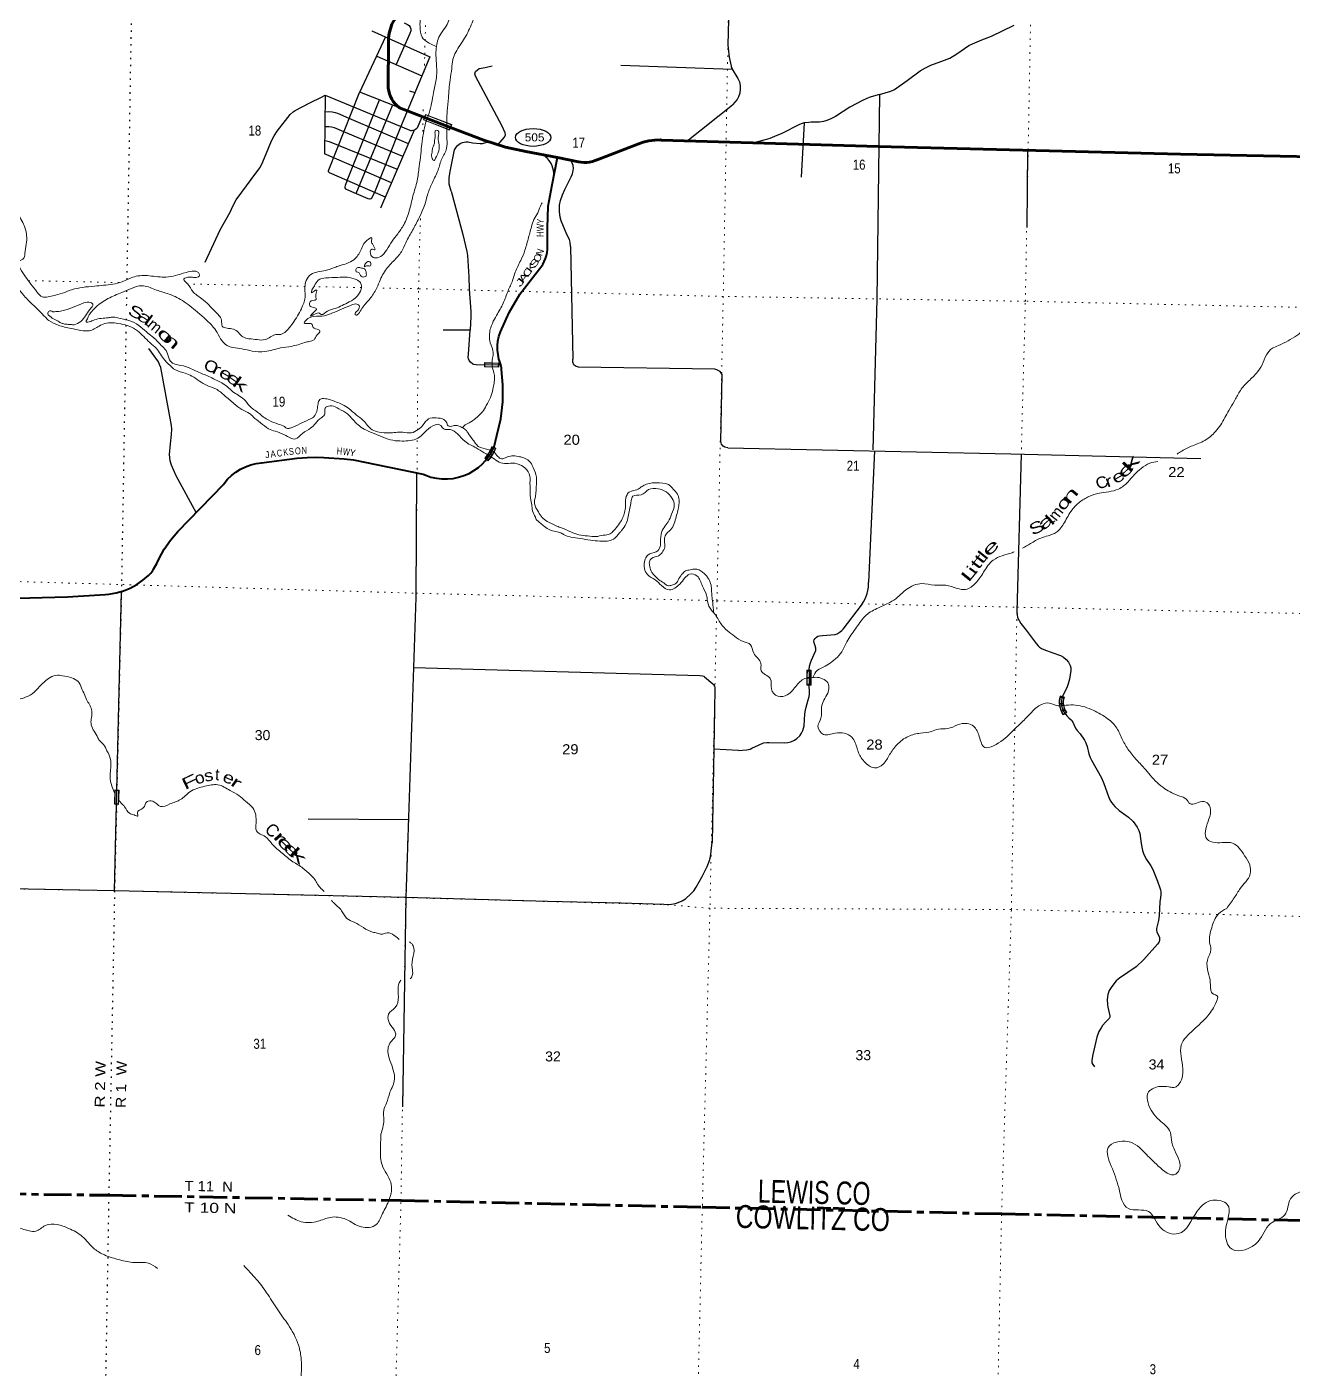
# Model space of a CAD drawing. Header units: feet. Extents: x -509309 to -252658, y -547785 to -360805.
# Drawn here: x -473262 to -451182, y -405679 to -382261 of the extents above; entities that cross this region are included whole.
import ezdxf
from ezdxf.enums import TextEntityAlignment as Align

# ---------------------------------------------------------------- set-up
doc = ezdxf.new("R2010")
doc.units = ezdxf.units.FT
doc.header["$LTSCALE"] = 80
doc.linetypes.add('DOTTED', pattern=[1.5, 0.3, -1.2])
doc.linetypes.add('LONG_DASH_SHORT_DASH', pattern=[9.9, 6, -1.2, 1.5, -1.2])
for name, color, linetype, lineweight in [('11', 7, 'LONG_DASH_SHORT_DASH', 60), ('17', 7, 'Continuous', 25), ('23', 7, 'Continuous', 70), ('26', 7, 'Continuous', 40), ('27', 7, 'Continuous', 13), ('29', 7, 'Continuous', 25), ('31', 7, 'Continuous', 13), ('39', 7, 'Continuous', 13), ('59', 7, 'Continuous', 13), ('6', 7, 'DOTTED', 25), ('61', 7, 'Continuous', 13), ('7', 7, 'DOTTED', 13)]:
    doc.layers.add(name, color=color, linetype=linetype, lineweight=lineweight)
doc.layers.add('12', color=7, linetype='Continuous')
doc.layers.add('41', color=7, linetype='Continuous')

msp = doc.modelspace()

# ---------------------------------------------------------------- linework, layer by layer
at = {"layer": '11'}
msp.add_lwpolyline([(-474547.99, -402612.32), (-471833.34, -402644.57), (-466738.24, -402736.48), (-461484.61, -402854.61), (-456267.11, -402970.7), (-450909.14, -403088.9), (-445645.48, -403203.02), (-442926.13, -403281.18)], dxfattribs=at)
at = {"layer": '17'}
msp.add_ellipse((-464434.39, -384191.39), major_axis=(-309.24, 1), ratio=0.500121, dxfattribs=at)
at = {"layer": '23'}
for points in [[(-466955.08, -382455.37), (-466943.65, -382373.91), (-466923.76, -382294.1), (-466895.64, -382216.8), (-466859.6, -382142.86), (-466853.51, -382132.07), (-466706.18, -381817.86), (-466694.72, -381793.43)], [(-464012.05, -384543.03), (-464562.17, -384436.65), (-464915.57, -384361.3), (-465296.6, -384239.37), (-465873.88, -384016.62), (-466761.44, -383674.15), (-466767.54, -383669.71), (-466806.29, -383637.8), (-466841.49, -383602.01), (-466872.76, -383562.73), (-466899.75, -383520.41), (-466922.17, -383475.49), (-466939.77, -383428.48), (-466952.36, -383379.88), (-466959.8, -383330.24), (-466962.01, -383280.09), (-466958.07, -382562.58), (-466957.93, -382537.58)], [(-466957.93, -382537.58), (-466957.26, -382512.58), (-466955.87, -382461.96), (-466955.08, -382455.37)], [(-466957.93, -382537.58), (-466957.06, -382512.58), (-466955.08, -382455.37)], [(-464012.05, -384543.03), (-463645.11, -384613.99), (-463596.71, -384623.68), (-463547.56, -384628.26), (-463498.2, -384627.67), (-463449.17, -384621.93), (-463401.02, -384611.1), (-463354.25, -384595.29), (-463320.02, -384580.08), (-462609.59, -384307.51), (-462513.37, -384273.76), (-462414.16, -384250.25), (-462313.02, -384237.24), (-462211.09, -384234.88), (-462194.18, -384235.52), (-458415.51, -384350.61), (-453143.83, -384480.8), (-449096.25, -384563.95)]]:
    msp.add_lwpolyline(points, dxfattribs=at)
at = {"layer": '26'}
msp.add_line((-465117.62, -389598.17), (-465113.22, -389588.16), dxfattribs=at)
for points in [[(-465112.79, -389588.35), (-465064.6, -389389.61), (-464999.59, -389101.5), (-464964.63, -388805.7), (-464960.78, -388507.87), (-464985.78, -388236.28), (-464988.08, -388211.29), (-464993.17, -388186.28), (-464998.88, -388158.2), (-465020.13, -388087.38), (-465029.39, -388056.42), (-465046.41, -387979.1), (-465055.26, -387900.43), (-465055.83, -387821.26), (-465048.13, -387742.46), (-465032.23, -387664.91), (-465001.02, -387580.62), (-464850.21, -387242.64), (-464664.89, -386922.27), (-464323.68, -386482.8), (-464298.68, -386452.97), (-464266.37, -386406.68), (-464239.08, -386357.26), (-464217.1, -386305.26), (-464200.68, -386251.24), (-464189.99, -386195.81), (-464185.16, -386139.56), (-464181.09, -385798.23), (-464182.18, -385764.84), (-464173, -385388.64), (-464102.71, -385017.24), (-464016.94, -384568.62), (-464012.05, -384543.03)], [(-473649.37, -392234.98), (-472552.17, -392205.37), (-471893.96, -392165.67), (-471831.32, -392159.33), (-471703.84, -392136.32), (-471579.46, -392100.11), (-471459.55, -392051.09), (-471345.42, -391989.81), (-471238.33, -391916.94), (-471139.43, -391833.27), (-471101.33, -391792.52), (-471067.7, -391748.01), (-471052.21, -391723.73), (-470988.83, -391612.14), (-470959.22, -391546.72), (-470866.33, -391375.33), (-470756.03, -391214.59), (-470629.54, -391066.27), (-469834.75, -390245.62), (-469822.31, -390228.72), (-469760.46, -390155.07), (-469691.25, -390088.29), (-469615.45, -390029.11), (-469533.87, -389978.17), (-469447.41, -389936.05), (-469357.03, -389903.19), (-469263.7, -389879.96), (-469168.46, -389866.61), (-468548.36, -389784.72), (-468376.13, -389775.9), (-468232.07, -389769.64), (-468085.89, -389775.93), (-467726.8, -389796.79), (-467565.06, -389817.54), (-466351.02, -390065.35), (-466307.85, -390083.64), (-466215.49, -390114.59), (-466120.41, -390135.71), (-466023.64, -390146.77), (-465926.24, -390147.66), (-465829.28, -390138.37), (-465733.83, -390118.99), (-465640.93, -390089.74), (-465551.59, -390050.93), (-465466.79, -390003.01), (-465387.48, -389946.48), (-465314.5, -389881.97), (-465269.69, -389833.1), (-465209.88, -389758.92), (-465164.82, -389692.82), (-465117.62, -389598.17)]]:
    msp.add_lwpolyline(points, dxfattribs=at)
at = {"layer": '29'}
for p, q in [((-466582.64, -382377.21), (-466821.53, -382916.2)), ((-467010.6, -382437.07), (-467460.72, -383404.33)), ((-467157.54, -382772.76), (-466372.05, -383114.24)), ((-462906.38, -382929.94), (-460966.21, -382999.08)), ((-460958.66, -382992.68), (-460975.9, -382963.41)), ((-468061.49, -383455.61), (-468070.08, -384476.35)), ((-468061.49, -383455.61), (-466585.08, -384066.54)), ((-467997.79, -384757.85), (-467459.74, -383404.61)), ((-467676.87, -384941.56), (-467115.57, -383535.71)), ((-466761.44, -383674.15), (-467454.89, -383403.03)), ((-466591, -383376.05), (-466499.63, -383407.71)), ((-467517.96, -385170.32), (-466883.59, -383631.01)), ((-461756.72, -384253.9), (-460955.93, -383624)), ((-466609.07, -384303.85), (-467640.47, -383859.17)), ((-459708.15, -383935.99), (-459760.11, -384885.76)), ((-466705.9, -384525.97), (-467734.51, -384095.67)), ((-467086.79, -385416.71), (-466503.34, -384057.52)), ((-466902.11, -384981.14), (-468070.08, -384476.35)), ((-466800.98, -384751.73), (-467828.16, -384331.23)), ((-455814.79, -384410.66), (-455828.33, -385763.52)), ((-467008.18, -385233.58), (-467984.81, -384807.08)), ((-465864.65, -385130.45), (-465764.36, -385495.94)), ((-463783.2, -386091.74), (-463743.97, -388057.34)), ((-465530, -387555.05), (-466002, -387555.05)), ((-458481.69, -389658.74), (-458586.31, -391949.07)), ((-455924, -389714.05), (-455997.58, -392460.91)), ((-470304.4, -390743.23), (-470659.5, -390096.46)), ((-466520.02, -393435.83), (-461529.36, -393576.4)), ((-459622.75, -393481.14), (-459623.69, -393745.31)), ((-460855.3, -394883.97), (-461284.83, -394861.99)), ((-466594.75, -396092.68), (-468356.67, -396081.41))]:
    msp.add_line(p, q, dxfattribs=at)
for points in [[(-460966.21, -382999.08), (-461009.73, -382788.37), (-461034.76, -382579.67), (-460984.7, -380784.82), (-460964.87, -380725.34), (-460926.29, -380667.95), (-460873.08, -380625.16), (-460817.81, -380592.81), (-460209.72, -380353.84), (-460150.28, -380334.02), (-460049.1, -380324.63), (-459908.3, -380325.67), (-458531.51, -380375.76), (-458496.04, -380371.58), (-458464.75, -380359.06), (-458414.69, -380325.67), (-458372.97, -380275.58), (-458347.94, -380217.15), (-458335.42, -380152.44), (-458339.6, -379440.77), (-458330.2, -379416.76), (-458314.56, -379399.03), (-458273.87, -379372.94), (-458245.65, -379362.26)], [(-467243.97, -382330.81), (-466233.53, -382785.05), (-466745.43, -384011.47), (-467200.35, -385149.66)], [(-466682.82, -382191.59), (-466623.22, -382222.73), (-466598.19, -382239.43), (-466579.41, -382264.47), (-466566.89, -382295.78), (-466566.89, -382329.17), (-466582.64, -382377.21)], [(-458393.3, -383443.09), (-458196.17, -383382.67), (-458135.66, -383353.44), (-457914.54, -383194.83), (-457685.08, -383027.87), (-457592.26, -382974.65), (-457497.34, -382931.86), (-457259.53, -382844.21), (-457168.79, -382805.6), (-457046.75, -382731.51), (-456838.15, -382589.59), (-456775.57, -382560.37), (-456608.68, -382489.41), (-456441.8, -382422.63), (-456045.45, -382234.79)], [(-465052.29, -384317.55), (-464935, -384188.26), (-464917.27, -384143.4), (-464922.48, -384108.95), (-464976.72, -383992.08), (-465439.84, -383123.84), (-465448.18, -383080.02), (-465439.84, -383040.36), (-465406.46, -383009.05), (-465373.08, -382990.27), (-465272.95, -382969.4), (-465147.78, -382940.18)], [(-460966.21, -382999.08), (-460865.78, -383164.04), (-460838.67, -383220.39), (-460821.98, -383287.17), (-460821.98, -383345.61), (-460830.32, -383416.57), (-460851.18, -383481.26), (-460878.3, -383531.35), (-460955.93, -383624)], [(-469671.47, -385390.81), (-469611.03, -385278.78), (-469516.11, -385144.15), (-469353.39, -384927.09), (-469197.98, -384719.44), (-469165.64, -384659.94), (-469086.37, -384476.28), (-468998.75, -384250.87), (-468950.78, -384163.22), (-468894.45, -384079.73), (-468669.15, -383791.71), (-468615.96, -383744.75), (-468585.7, -383720.75), (-468327.03, -383587.17), (-468122.59, -383486.99), (-468061.49, -383455.61)], [(-458393.3, -383443.09), (-458537.24, -383479.71), (-458574.79, -383494.32), (-458679.09, -383542.32), (-458910.64, -383663.37), (-459160.97, -383824.07), (-459244.41, -383867.9), (-459311.16, -383895.03), (-459373.75, -383913.81), (-459440.5, -383922.16), (-459584.44, -383924.25), (-459628.24, -383928.42), (-459708.15, -383935.99)], [(-458393.3, -383443.09), (-458440, -387012.97), (-458512.64, -389643.18)], [(-467640.47, -383859.17), (-467838.37, -383773.43), (-467882.17, -383758.82), (-467938.5, -383748.38), (-468003.16, -383744.21), (-468061.57, -383748.38)], [(-467734.51, -384095.67), (-467896.78, -384025.96), (-467948.93, -384013.44), (-467996.91, -384007.18), (-468069.92, -384007.18)], [(-466503.34, -384057.52), (-466485.03, -384046.32), (-466462.08, -384028.58), (-466445.39, -384010.84), (-466436, -383992.06), (-466366.12, -383829.27)], [(-459708.15, -383935.99), (-459761.23, -383953.98), (-459802.42, -383971.2), (-460098.64, -384121.47), (-460223.8, -384173.65), (-460307.77, -384206.51), (-460386.51, -384232.08), (-460586.77, -384284.26)], [(-467828.16, -384331.23), (-467982.3, -384268.06), (-468013.59, -384259.71), (-468034.46, -384255.53), (-468061.57, -384251.36)], [(-466585.08, -384066.54), (-466571.6, -384068.23), (-466552.82, -384068.23), (-466528.83, -384065.1), (-466503.34, -384057.52)], [(-465864.65, -385130.45), (-465896.19, -385004.84), (-465898.28, -384950.57), (-465896.19, -384890.05), (-465875.33, -384758.56), (-465804.4, -384407.92), (-465773.11, -384353.66), (-465750.17, -384330.7), (-465708.44, -384297.31), (-465664.63, -384276.44), (-465608.31, -384266), (-465566.59, -384268.09), (-465491.49, -384282.7), (-465357.97, -384297.31), (-465318.34, -384297.31), (-465297.47, -384293.13), (-465214.03, -384268.09)], [(-464070, -384847.05), (-464079.2, -384768.98), (-464089.11, -384725.68), (-464101.11, -384686.54), (-464122.49, -384644.28), (-464152.22, -384595.75), (-464180.9, -384560.8), (-464212.71, -384533.14), (-464256, -384498.18)], [(-463783.2, -386091.74), (-463789.75, -386018.64), (-463802.27, -385968.55), (-463843.99, -385885.07), (-463944.12, -385642.96), (-463960.81, -385584.52), (-463973.33, -385480.17), (-463973.33, -385371.64), (-463956.64, -385288.15), (-463924.31, -385193.19), (-463881.54, -385096.14), (-463768.89, -384879.08), (-463746.99, -384827.95), (-463735.51, -384766.38), (-463730.3, -384729.85), (-463735.51, -384678.72), (-463768.11, -384590.2)], [(-467984.81, -384807.08), (-467997.42, -384797.64), (-468002.64, -384791.38), (-468004.72, -384781.99), (-468002.64, -384771.55), (-467997.79, -384757.85)], [(-467676.87, -384941.56), (-467713.2, -385030.87), (-467718.42, -385050.7), (-467715.29, -385068.44), (-467706.94, -385085.13), (-467695.47, -385095.57), (-467517.96, -385170.32)], [(-467517.96, -385170.32), (-467316.85, -385256.27), (-467288.69, -385263.58), (-467276.17, -385263.58), (-467258.44, -385258.36), (-467243.84, -385248.97), (-467200.35, -385149.66)], [(-470151.23, -386366.28), (-469892.27, -385802.26), (-469715.63, -385495.18), (-469671.47, -385390.81)], [(-465764.36, -385495.94), (-465660.46, -385885.59), (-465589.54, -386181.96), (-465579.11, -386250.84), (-465556.16, -386624.43), (-465551.99, -386837.31), (-465518.61, -387229.69), (-465517.56, -387316.31), (-465530, -387555.05)], [(-464998.14, -388164.38), (-465429.43, -388155.83), (-465466.98, -388149.57), (-465483.67, -388143.31), (-465523.3, -388109.92), (-465548.34, -388084.87), (-465562.94, -388053.57), (-465565.03, -388026.43), (-465562.94, -387970.08), (-465530, -387555.05)], [(-470659.5, -390096.46), (-470742.28, -389905.38), (-470763.14, -389830.24), (-470775.66, -389721.71), (-470758.97, -389538.04), (-470738.11, -389371.08), (-470733.93, -389279.24), (-470742.28, -389216.63), (-470925.86, -388202.29), (-470946.72, -388152.2), (-470967.58, -388106.28), (-471134.47, -387872.52)], [(-461036.66, -389604.6), (-461089.26, -389596.98), (-461122.64, -389576.1), (-461147.67, -389542.71), (-461160.19, -389496.8), (-461135.16, -388323.84), (-461172.71, -388273.75), (-461231.12, -388244.54), (-461268.67, -388236.19), (-463642.66, -388198.62), (-463692.73, -388181.92), (-463721.94, -388156.88), (-463742.8, -388110.96), (-463743.97, -388057.34)], [(-461036.66, -389604.6), (-456104.56, -389709.11), (-452793.45, -389793.75)], [(-466468.99, -390041.45), (-466478.6, -392215.66), (-466655.16, -397451.94), (-466713.91, -401104.13)], [(-459622.75, -393481.14), (-459615.47, -393411.97), (-459599.11, -393356.74), (-459580.91, -393309.43), (-459531.19, -393206.28), (-459506.94, -393143.18), (-459505.11, -393126.8), (-459507.53, -393100.11), (-459519.06, -393058.23), (-459535.43, -393010.31), (-459540.9, -392978.15), (-459536.64, -392953.28), (-459516.64, -392929.61), (-459491.76, -392905.95), (-459470.55, -392893.2), (-459442.04, -392885.32), (-459390.5, -392881.07), (-459169.76, -392864.08), (-459130.93, -392851.95), (-459096.97, -392830.11), (-459053.31, -392793.7), (-459026.64, -392767), (-458710.68, -392350.18), (-458672.48, -392291.33), (-458639.12, -392226.41), (-458609.41, -392148.14), (-458596.67, -392094.14), (-458587.57, -392038.93), (-458586.31, -391949.07)], [(-471732.19, -397331.93), (-471697.82, -395826.21), (-471613.03, -392111.26)], [(-455997.58, -392460.91), (-455995.61, -392519.46), (-455986.51, -392563.76), (-455960.43, -392620.18), (-455928.29, -392670.54), (-455838.54, -392784.61), (-455661.45, -393020.02), (-455626.29, -393058.85), (-455604.46, -393081.91), (-455571.71, -393106.17), (-455530.46, -393124.38), (-455372.79, -393180.2), (-455236.94, -393228.73), (-455184.19, -393258.46), (-455142.34, -393299.11), (-455101.71, -393345.83), (-455071.99, -393401.04), (-455059.26, -393446.55), (-455059.86, -393490.84), (-455084.12, -393638.88), (-455103.53, -393723.83), (-455120.51, -393774.79), (-455204.85, -393943.93)], [(-461529.36, -393576.4), (-461480.32, -393583.39), (-461460.5, -393589.65), (-461445.37, -393598.53), (-461303.52, -393721.67), (-461290.48, -393736.8), (-461274.31, -393765.5), (-461268.58, -393788.97), (-461267.98, -393816.22), (-461284.83, -394861.99), (-461311.07, -396489.92)], [(-460855.3, -394883.97), (-460783.56, -394882.64), (-460707.93, -394873.76), (-460652.13, -394860.72), (-460618.23, -394846.63), (-460505.58, -394792.36), (-460415.87, -394754.79), (-460359.02, -394743.84), (-460317.82, -394744.36), (-460054.97, -394754.79), (-459993.95, -394748.02), (-459940.23, -394733.92), (-459879.21, -394706.27), (-459838.01, -394677.57), (-459785.33, -394631.14), (-459753, -394586.26), (-459731.09, -394537.22), (-459718.06, -394498.08), (-459708.67, -394456.33), (-459696.15, -394243.45), (-459687.81, -394182.92), (-459675.29, -394128.65), (-459635.65, -394003.42), (-459622.62, -393941.33), (-459617.41, -393901.67), (-459616.88, -393865.67), (-459623.69, -393745.31)], [(-455159.98, -394241.25), (-455131.13, -394279.88), (-455094.14, -394315.68), (-455048.65, -394357.54), (-455042.59, -394366.04), (-455023.79, -394390.91), (-454987.4, -394473.43), (-454967.39, -394516.51), (-454951.02, -394538.96), (-454897.65, -394597.2), (-454817.6, -394706.41), (-454795.16, -394754.34), (-454773.94, -394815.63), (-454742.4, -394941.83), (-454721.78, -395006.14), (-454701.16, -395053.46), (-454521.66, -395364.11), (-454482.84, -395463.61), (-454402.79, -395689.32), (-454378.54, -395747.57), (-454349.43, -395791.25), (-454288.78, -395864.06)], [(-454288.78, -395864.06), (-454213.59, -395930.8), (-454053.49, -396047.29), (-453973.44, -396127.38), (-453903.09, -396224.46), (-453871.56, -396280.28), (-453857, -396331.24), (-453835.17, -396510.83), (-453810.91, -396632.18), (-453786.65, -396697.71), (-453738.14, -396789.93), (-453665.36, -396899.14), (-453630.19, -396963.45), (-453548.93, -397163.67), (-453505.26, -397280.17)], [(-462153.4, -397572.87), (-462020.1, -397565.11), (-461949.17, -397554.67), (-461904.32, -397536.94), (-461836.52, -397506.67), (-461778.11, -397471.19), (-461683.19, -397386.67), (-461634.17, -397331.35), (-461590.36, -397268.74), (-461487.09, -397081.95), (-461398.43, -396911.84), (-461357.75, -396802.27), (-461340.02, -396738.61), (-461311.07, -396489.92)], [(-466655.16, -397451.94), (-471732.19, -397331.93), (-474453.32, -397283.84)], [(-453505.26, -397280.17), (-453496.17, -397315.96), (-453490.71, -397352.97), (-453487.68, -397398.48), (-453493.14, -397452.48), (-453507.69, -397525.28), (-453517.39, -397765.55), (-453529.52, -397850.49), (-453563.48, -397993.68), (-453565.91, -398024.01), (-453561.06, -398047.07), (-453514.97, -398146.58), (-453510.72, -398169.02), (-453512.54, -398202.39), (-453515.57, -398219.98), (-453522.85, -398235.76), (-453546.5, -398265.49), (-453784.23, -398530.03)], [(-462153.4, -397572.87), (-462897.39, -397551.71), (-464185.28, -397521.05), (-466655.16, -397451.94)], [(-453784.23, -398530.03), (-453920.68, -398658.05), (-454211.77, -398857.06), (-454268.78, -398906.81), (-454342.76, -399002.67), (-454387.64, -399074.27), (-454410.69, -399143.43), (-454424.03, -399229.59), (-454421.61, -399314.53), (-454415.54, -399361.86), (-454376.73, -399512.33), (-454376.73, -399539.02), (-454391.28, -399560.86), (-454449.5, -399619.11), (-454505.3, -399682.21), (-454531.97, -399725.89), (-454570.79, -399788.99), (-454604.75, -399886.07), (-454672.67, -400191.86), (-454691.47, -400290.75), (-454692.08, -400313.21), (-454690.26, -400335.65), (-454677.52, -400361.75), (-454648.41, -400405.43)]]:
    msp.add_lwpolyline(points, dxfattribs=at)
at = {"layer": '29', "linetype": 'DOTTED', "lineweight": 100}
for centre, radius, start, end in [((-456233.77, -393635.37), 3394.99, 177.44154, 181.85762), ((-454871.94, -394044.61), 345.51, 162.66009, 214.52533)]:
    msp.add_arc(centre, radius, start, end, dxfattribs=at)
at = {"layer": '31'}
for p, q in [((-465282.02, -388119.74), (-465032.11, -388126.39)), ((-465032.11, -388126.39), (-465034.11, -388201.36)), ((-459660.35, -393482.46), (-459585.41, -393485.38)), ((-459655.49, -393592.16), (-459652.71, -393490.76)), ((-459652.71, -393490.76), (-459593.75, -393493.06)), ((-459587, -393744.05), (-459661.96, -393746.62)), ((-459595.25, -393736.32), (-459654.21, -393738.35)), ((-455242.53, -393932.72), (-455170.81, -393954.66)), ((-455180.74, -393959.99), (-455237.07, -393942.76)), ((-455130.83, -394220.6), (-455192.86, -394262.77)), ((-455191.76, -394252.35), (-455141.29, -394218.04)), ((-471652.59, -395576.27), (-471660.91, -395826.13)), ((-471660.91, -395826.13), (-471735.87, -395823.63))]:
    msp.add_line(p, q, dxfattribs=at)
for points in [[(-465034.11, -388201.36), (-465284.02, -388194.71), (-465282.02, -388119.74)], [(-471735.87, -395823.63), (-471727.54, -395573.77), (-471652.59, -395576.27)]]:
    msp.add_lwpolyline(points, dxfattribs=at)
for points in [[(-465040.31, -388134.17), (-465274.23, -388127.94), (-465275.81, -388186.92), (-465041.89, -388193.15)], [(-471719.81, -395582.03), (-471660.85, -395583.99), (-471668.63, -395817.86), (-471727.6, -395815.9)]]:
    msp.add_lwpolyline(points, close=True, dxfattribs=at)
at = {"layer": '31', "lineweight": 25}
msp.add_lwpolyline([(-455204.85, -393943.93), (-455214.21, -393977.73), (-455221.09, -394015.98), (-455223.92, -394048.72), (-455221.09, -394086.17), (-455213, -394132.45), (-455205.56, -394155.29), (-455183.61, -394202.97), (-455159.98, -394241.25)], dxfattribs=at)
at = {"layer": '31'}
for centre, radius, start, end in [((-456233.77, -393635.37), 3429.99, 179.27648, 181.85767), ((-456233.77, -393635.37), 3429.99, 177.4416, 179.29242), ((-456233.77, -393635.37), 3421.99, 179.27648, 181.72446), ((-456233.77, -393635.37), 3421.99, 177.57801, 179.29242), ((-456233.77, -393635.36), 3362.99, 177.57476, 181.72032), ((-456233.77, -393635.36), 3354.99, 177.44154, 181.85762), ((-454879.91, -394048.6), 380.51, 162.65985, 214.5253), ((-454879.91, -394048.6), 372.51, 163.49214, 213.15891), ((-454879.24, -394045.93), 313.51, 164.08947, 213.29602), ((-454879.24, -394045.93), 305.51, 162.66019, 214.52534)]:
    msp.add_arc(centre, radius, start, end, dxfattribs=at)
at = {"layer": '39'}
msp.add_line((-461288.81, -392489.92), (-461288.87, -392489.04), dxfattribs=at)
msp.add_arc((-472499.22, -387191.02), 275.87, 283.17274, 309.97566, dxfattribs=at)
for points in [[(-465935.98, -384043.27), (-465932.66, -383728.94), (-465910.55, -383502.07), (-465882.41, -383186.86), (-465852.28, -382990.11), (-465834.2, -382831.51), (-465707.73, -382580.62), (-465559.2, -382327.74), (-465434.74, -382054.76), (-465294.23, -381846.04), (-465211.93, -381689.49), (-465119.6, -381557.04), (-464965.05, -381346.32), (-464862.69, -381197.82), (-464678.03, -380965.04), (-464485.35, -380766.4), (-464320.79, -380688.21), (-464128.13, -380618.07), (-463788.98, -380497.84), (-463463.87, -380413.74), (-463369.55, -380379.67), (-463092.6, -380267.43), (-462859.81, -380181.25), (-462532.69, -380079.08), (-462418.31, -380055.07), (-462199.56, -379952.82), (-461968.76, -379802.4), (-461792.15, -379730.24), (-461531.26, -379597.9), (-461272.37, -379471.59), (-461093.76, -379385.38), (-460911.13, -379307.2), (-460736.52, -379164.77), (-460666.28, -379104.58), (-460507.73, -378992.26), (-460423.43, -378897.95), (-460351.18, -378819.69), (-460116.38, -378767.66), (-459943.79, -378707.54), (-459727.06, -378669.54), (-459554.47, -378641.56), (-459373.86, -378593.49), (-459169.17, -378589.62), (-458946.42, -378571.71), (-458743.74, -378545.75), (-458573.16, -378529.8), (-458326.33, -378517.93), (-458209.94, -378501.95), (-457989.2, -378538.25), (-457796.56, -378556.45), (-457634.01, -378566.6), (-457449.39, -378522.56), (-457359.08, -378474.44), (-457268.75, -378339.98), (-457198.5, -378241.64), (-457025.89, -378018.89), (-456877.35, -377757.98), (-456760.93, -377569.33), (-456598.36, -377384.72), (-456459.86, -377176), (-456339.43, -377027.51), (-456229.05, -376917.15), (-456130.7, -376790.73), (-455986.19, -376664.34), (-455837.68, -376590.15), (-455727.3, -376513.93), (-455671.1, -376457.75), (-455634.97, -376403.57), (-455645, -376379.46), (-455731.3, -376415.55), (-455807.56, -376417.5), (-455825.61, -376383.35), (-455785.47, -376323.15), (-455711.2, -376236.86), (-455610.85, -376116.46), (-455492.43, -375986.04), (-455365.99, -375855.62), (-455117.13, -375675.09), (-454912.41, -375516.61), (-454705.7, -375384.24), (-454537.12, -375271.92), (-454390.61, -375147.54), (-454179.87, -374995.09), (-453935.04, -374896.88), (-453718.3, -374834.79), (-453463.43, -374768.71), (-453292.86, -374744.73), (-453192.52, -374740.79), (-453029.99, -374863.38), (-452883.53, -375038.16)], [(-464236.45, -380298.75), (-464557.56, -380537.46), (-464822.48, -380746.08), (-465119.52, -381020.95), (-465274.08, -381253.75), (-465480.82, -381560.8), (-465681.53, -381817.66), (-465846.11, -382022.35), (-465948.49, -382247.15), (-466044.84, -382383.62), (-466125.14, -382638.55), (-466121.17, -382891.54), (-466117.19, -383122.45), (-466159.37, -383357.33), (-466195.52, -383550.06), (-466233.67, -383720.7), (-466298.23, -383905.11)], [(-466172.11, -381564.86), (-466231.36, -381726.92), (-466321.7, -381915.6), (-466397.98, -382104.28), (-466406.03, -382256.87), (-466369.94, -382441.61), (-466265.6, -382536.06), (-466225.47, -382556.16), (-466123.72, -382603.01)], [(-466298.23, -383905.11), (-466303.94, -383921.43), (-466348.12, -384122.18), (-466376.24, -384306.88), (-466392.32, -384477.54), (-466420.45, -384702.39), (-466456.61, -384945.31), (-466528.89, -385210.3), (-466593.14, -385471.27), (-466691.51, -385714.15), (-466793.88, -385870.69), (-466894.23, -385999.12), (-466984.56, -386149.64), (-467090.94, -386266.02), (-467205.32, -386290.03), (-467261.51, -386243.82), (-467247.44, -386141.43), (-467195.27, -386151.5), (-467235.39, -386049.07), (-467253.44, -385990.83), (-467245.41, -385940.64), (-467331.7, -385986.76), (-467438.08, -386157.36), (-467560.52, -386323.92), (-467813.39, -386430.16), (-467897.67, -386460.22), (-468084.31, -386520.32), (-468224.79, -386544.31), (-468331.15, -386600.46), (-468401.41, -386720.88), (-468413.46, -386833.31), (-468411.48, -386983.9), (-468475.72, -387178.61), (-468620.25, -387423.47), (-468704.55, -387533.84), (-468835, -387626.11), (-468921.29, -387630.06), (-469107.93, -387718.28), (-469244.39, -387718.18), (-469388.87, -387702.02), (-469493.22, -387671.83), (-469571.47, -387595.47), (-469657.75, -387535.18), (-469854.4, -387482.84), (-469868.43, -387378.42), (-469980.79, -387229.76), (-470091.14, -387113.23), (-470211.53, -387004.72), (-470370.04, -386876.11), (-470460.32, -386747.55), (-470522.52, -386657.15), (-470480.37, -386635.09), (-470376.02, -386629.14), (-470289.73, -386631.21), (-470255.62, -386609.15), (-470257.62, -386573.01), (-470484.37, -386546.75), (-470833.56, -386626.82), (-471126.54, -386604.52), (-471387.42, -386620.4), (-471602.15, -386710.61), (-471925.25, -386770.61), (-472079.77, -386784.56), (-472288.47, -386806.5), (-472481.12, -386848.53), (-472641.67, -386908.65), (-472808.24, -386954.72), (-473016.94, -386958.58), (-473085.16, -386884.25), (-473285.79, -386623.09), (-473380.09, -386474.44), (-473418.2, -386359.97), (-473331.9, -386313.85), (-473295.76, -386213.49), (-473265.62, -385902.29), (-473333.81, -385673.35), (-473488.3, -385482.5), (-473664.89, -385426.16), (-473911.7, -385351.7), (-474044.73, -385317.98)], [(-466270.01, -385168.31), (-466189.71, -384975.62), (-466091.35, -384758.84), (-466025.1, -384564.13), (-465942.8, -384383.48), (-465936.75, -384222.86), (-465936.73, -384098.38), (-465935.98, -384043.27)], [(-466155.5, -384290.97), (-466151.47, -384236.77), (-466141.43, -384196.62), (-466143.43, -384132.36), (-466131.38, -384068.12), (-466097.27, -384070.15), (-466089.26, -384196.65), (-466075.23, -384317.13), (-466087.29, -384453.66), (-466135.47, -384552.01), (-466167.58, -384592.14), (-466183.63, -384576.07), (-466203.69, -384493.73), (-466195.65, -384445.55), (-466187.62, -384381.3), (-466171.56, -384339.15)], [(-466171.56, -384339.15), (-466165.27, -384321.61), (-466155.5, -384290.97)], [(-467520.8, -389032.51), (-467645.2, -388921.99), (-467761.58, -388851.63), (-467966.25, -388771.18), (-468054.55, -388749.03), (-468152.88, -388765.02), (-468185, -388835.27), (-468199.06, -388937.66), (-468263.3, -389068.13), (-468347.59, -389114.25), (-468504.12, -389188.43), (-468668.69, -389260.6), (-468718.86, -389268.59), (-468769.02, -389236.43), (-468879.38, -389190.17), (-469041.92, -389125.81), (-469136.23, -389069.52), (-469268.66, -388961.01), (-469346.91, -388906.74), (-469451.24, -388786.2), (-469553.57, -388703.81), (-469649.89, -388639.49), (-469836.49, -388488.77), (-469932.81, -388436.5), (-470139.49, -388339.98), (-470344.16, -388251.49), (-470444.49, -388205.24), (-470532.78, -388177.07), (-470721.41, -388126.74), (-470773.58, -388070.49), (-470819.71, -387933.92), (-470897.96, -387839.5), (-471054.46, -387680.77), (-471152.78, -387604.4), (-471273.17, -387499.91), (-471429.68, -387399.41), (-471578.17, -387363.17), (-471778.84, -387326.89), (-471839.04, -387336.88), (-471965.47, -387346.83), (-472081.86, -387374.86), (-472146.08, -387398.91), (-472230.37, -387404.87), (-472216.32, -387374.77), (-472184.2, -387306.52), (-472057.75, -387150), (-471847.02, -387001.57), (-471604.19, -386895.32), (-471439.62, -386827.17), (-471259.01, -386777.1), (-471028.25, -386843.52), (-470811.53, -386913.95), (-470550.67, -387036.61), (-470291.83, -387233.56), (-470147.37, -387360.15), (-469966.79, -387559.05), (-469882.53, -387703.68), (-469798.26, -387802.12), (-469513.31, -387880.63), (-469330.71, -387916.89), (-469111.97, -387925.08), (-468971.5, -387897.07), (-468839.05, -387863.03), (-468648.4, -387835.05), (-468419.63, -387770.96), (-468337.35, -387748.93), (-468253.06, -387718.87), (-468200.87, -387632.57), (-468154.7, -387564.34), (-468170.76, -387546.26), (-468271.09, -387504.02), (-468289.14, -387455.82), (-468361.38, -387435.69), (-468423.59, -387433.64), (-468397.49, -387381.46), (-468257.01, -387313.29), (-468074.39, -387301.37), (-467929.9, -387253.28), (-467775.37, -387185.13), (-467618.84, -387120.99), (-467528.53, -387094.95), (-467468.33, -387121.09), (-467496.44, -387213.43), (-467538.59, -387275.64), (-467534.58, -387281.67), (-467418.17, -387175.34), (-467295.74, -387022.83), (-467177.31, -386848.23), (-467115.08, -386707.73), (-466990.63, -386480.93), (-466826.05, -386304.36), (-466705.62, -386141.81), (-466635.36, -385989.26), (-466522.96, -385784.54), (-466414.56, -385575.8), (-466338.28, -385405.19), (-466270.01, -385168.31)], [(-465149, -388197.05), (-465142, -388040.05), (-465128.6, -387947.95), (-465180.75, -387771.22), (-465196.78, -387644.72), (-465144.58, -387433.93), (-465072.31, -387295.44), (-464953.88, -387080.69), (-464871.57, -386867.92), (-464793.28, -386685.26), (-464747.11, -386542.74), (-464650.75, -386338), (-464576.47, -386155.34), (-464514.23, -385936.53), (-464454, -385721.74), (-464405.82, -385593.27), (-464339.58, -385474.86), (-464315.49, -385410.62), (-464279.35, -385332.34)], [(-453204.03, -389713.53), (-453125, -389662.05), (-452936, -389569.05), (-452724, -389478.05), (-452537, -389321.05), (-452446, -389203.05), (-452304, -388953.05), (-452212, -388796.05), (-452117, -388628.05), (-451979, -388460.05), (-451826, -388309.05), (-451723, -388155.05), (-451647, -387984.05), (-451544, -387869.05), (-451438, -387819.05), (-451117, -387644.05), (-450863, -387447.05), (-450682, -387336.05), (-450406, -387261.05), (-450175, -387231.05), (-449801, -387368.05), (-449552, -387414.05), (-449310, -387500.05), (-449192, -387561.05), (-449042, -387718.05), (-448931, -387840.05), (-448753, -388004.05), (-448551, -388130.05), (-448360, -388133.05), (-448077, -388038.05), (-447852, -388012.05), (-447568, -387949.05), (-447292, -387788.05), (-447008, -387654.05), (-446795, -387573.05), (-446638, -387526.05), (-446387, -387499.05), (-446046, -387421.05), (-445679, -387223.05), (-445383, -387058.05), (-445153, -386933.05), (-444930, -386802.05), (-444644, -386617.05), (-444452, -386457.05), (-444264, -386231.05), (-444194, -386007.05), (-444105, -385832.05), (-443913, -385625.05), (-443701, -385526.05), (-443478, -385481.05), (-443310.46, -385464.49)], [(-474057.86, -386279.79), (-474026.23, -386301.32), (-473869.73, -386439.97), (-473691.15, -386586.66), (-473560.73, -386687.15), (-473414.26, -386825.79), (-473309.92, -386952.36), (-473141.38, -387125.15), (-473006.95, -387255.75), (-472876.53, -387384.34), (-472716.01, -387466.78), (-472491.26, -387523.15), (-472328.72, -387557.4), (-472130.05, -387551.52), (-471957.46, -387457.27), (-471839.06, -387427.23), (-471624.34, -387443.45), (-471477.85, -387483.71), (-471333.38, -387566.13), (-471118.69, -387769.07), (-471002.31, -387873.56), (-470861.87, -388072.43), (-470795.66, -388140.74), (-470667.24, -388247.25), (-470502.7, -388303.58), (-470384.31, -388355.87), (-470119.45, -388518.69), (-469964.94, -388579.03), (-469816.45, -388691.58), (-469649.92, -388830.23), (-469511.47, -388938.75), (-469377.03, -389007.11), (-469314.83, -389065.38), (-469188.42, -389167.87), (-469047.96, -389272.38), (-468931.58, -389316.63), (-468769.04, -389378.99), (-468578.41, -389451.4), (-468455.99, -389353.1), (-468313.49, -389264.86), (-468231.21, -389180.59), (-468120.82, -389074.25), (-468064.62, -389016.06), (-468068.62, -388939.76), (-468040.52, -388891.59), (-468000.38, -388879.58), (-467946.2, -388871.58), (-467823.8, -388923.87), (-467669.29, -389014.33), (-467579, -389110.77), (-467382.37, -389277.56), (-467207.79, -389355.99), (-467037.23, -389426.38), (-466880.71, -389474.68), (-466716.16, -389486.84), (-466447.25, -389438.84), (-466322.82, -389334.52), (-466184.34, -389222.18), (-466063.93, -389202.19), (-465993.71, -389274.52), (-465883.34, -389288.65), (-465752.91, -389363.03), (-465624.5, -389491.62), (-465425.85, -389606.21), (-465285.39, -389690.63), (-465164.23, -389765.84)], [(-467377.93, -386448.53), (-467373.91, -386424.44), (-467357.85, -386392.33), (-467335.77, -386368.25), (-467297.64, -386352.21), (-467267.54, -386370.3), (-467261.53, -386406.45), (-467267.55, -386432.55), (-467299.66, -386430.52), (-467373.58, -386447.37)], [(-467522.43, -386534.77), (-467512.38, -386468.52), (-467488.3, -386460.5), (-467428.1, -386468.58), (-467361.88, -386494.72), (-467345.84, -386554.97), (-467347.85, -386609.18), (-467377.95, -386625.22), (-467416.08, -386621.18), (-467442.17, -386597.07), (-467468.25, -386552.88), (-467521.82, -386535.22)], [(-468294.12, -386848.17), (-468246.9, -386779.22), (-468180.66, -386680.88), (-468046.2, -386640.82), (-467843.52, -386632.93), (-467672.94, -386629.03), (-467518.43, -386671.3), (-467442.19, -386729.58), (-467432.17, -386838.01), (-467502.42, -386960.44), (-467638.9, -387060.74), (-467765.33, -387120.88), (-467883.74, -387175.01), (-468018.19, -387219.09), (-468130.58, -387277.24), (-468160.52, -387256.28), (-468242.88, -387276.41), (-468277.87, -387290.82), (-468266.56, -387286.39)], [(-472808.28, -387231.8), (-472701.92, -387225.85), (-472649.75, -387217.85), (-472467.12, -387157.75), (-472292.53, -387085.59), (-472178.14, -387065.59), (-472111.92, -387101.77), (-472166.12, -387192.09), (-472236.37, -387300.46), (-472321.98, -387402.43)], [(-468276.2, -387291.39), (-468313.2, -387311.24), (-468240.94, -387220.94), (-468208.83, -387184.82), (-468299.13, -387148.62), (-468329.22, -387126.51), (-468303.12, -387042.2), (-468218.84, -387016.16), (-468220.84, -386976), (-468224.84, -386929.82), (-468210.79, -386853.53), (-468228.85, -386857.53), (-468297.08, -386899.65), (-468295.07, -386853.47)], [(-472436.35, -387459.64), (-472498.57, -387455.98), (-472579.1, -387448.66), (-472648.64, -387434.02), (-472718.19, -387397.42), (-472806.03, -387349.84), (-472853.61, -387313.23), (-472897.54, -387272.97), (-472890.22, -387236.37), (-472846.29, -387218.07), (-472808.28, -387231.8)], [(-465662.59, -389250.65), (-465638.5, -389222.56), (-465548.19, -389168.41), (-465437.81, -389092.19), (-465317.39, -388977.83), (-465251.15, -388867.45), (-465178.89, -388724.94), (-465134.72, -388584.43), (-465114.63, -388478.02), (-465106.59, -388371.62), (-465127, -388270.05), (-465149, -388197.05)], [(-465113.19, -389674.19), (-465223.17, -389632.45), (-465391.73, -389580.13), (-465437.88, -389527.89), (-465480.01, -389471.64), (-465568.29, -389347.1), (-465596.38, -389304.91), (-465662.59, -389256.68), (-465722.79, -389228.53), (-465793.02, -389214.42), (-465871.29, -389232.44), (-465917.44, -389220.36), (-465939.51, -389170.15), (-465993.68, -389109.87), (-466126.12, -389083.68), (-466256.56, -389099.65), (-466354.91, -389210.01), (-466437.2, -389286.25), (-466557.61, -389344.4), (-466706.11, -389334.25), (-466948.92, -389346.13), (-467117.49, -389333.96), (-467239.89, -389289.71), (-467396.39, -389126.96), (-467520.8, -389032.51)], [(-465166.5, -389764.44), (-465142.92, -389779.08), (-465024.54, -389857.47), (-464904.14, -389879.64), (-464751.63, -389875.73), (-464605.14, -389934.06), (-464502.82, -390058.61), (-464489.89, -390221.57)], [(-461289.6, -392479.09), (-461302.41, -392303.6), (-461316.44, -392191.15), (-461322.44, -392094.77), (-461332.46, -392000.4), (-461372.58, -391897.97), (-461406.69, -391845.74), (-461472.9, -391779.44), (-461541.12, -391735.22), (-461625.41, -391723.11), (-461717.72, -391737.1), (-461793.98, -391763.15), (-461826.09, -391795.25), (-461892.33, -391887.57), (-461948.53, -391973.86), (-462016.76, -391999.92), (-462074.96, -392011.92), (-462157.23, -391963.68), (-462247.52, -391901.37), (-462315.74, -391835.07), (-462365.9, -391778.81), (-462400, -391674.38), (-462406.01, -391592.06), (-462369.88, -391535.86), (-462245.45, -391487.76), (-462185.24, -391429.58), (-462139.07, -391339.26), (-462145.08, -391230.83), (-462133.02, -391140.49), (-462034.68, -391030.12), (-461940.33, -390811.34), (-461910.21, -390696.91), (-461890.11, -390514.21), (-461916.18, -390415.81), (-461990.42, -390325.41), (-462076.7, -390245.03), (-462283.39, -390218.79), (-462381.72, -390220.73), (-462482.06, -390250.77), (-462550.3, -390288.87), (-462624.55, -390337.01), (-462746.97, -390371.06), (-462797.14, -390423.23), (-462825.26, -390551.71), (-462825.27, -390652.1), (-462847.36, -390758.5), (-462881.49, -390844.81), (-462945.72, -390947.17), (-463028.01, -391049.51), (-463090.23, -391105.68), (-463212.65, -391131.7), (-463335.06, -391153.7), (-463485.57, -391143.55), (-463638.07, -391123.37), (-463776.53, -391071.07), (-463955.12, -390996.65), (-464043.41, -390962.46), (-464187.88, -390888.07), (-464278.18, -390819.74), (-464342.38, -390723.32), (-464410.59, -390578.71), (-464394.51, -390452.22), (-464376.42, -390235.39), (-464376.4, -390116.93), (-464434.57, -389946.22), (-464502.78, -389835.75), (-464599.1, -389779.46), (-464695.42, -389755.3), (-464805.79, -389747.19), (-464904.12, -389773.22), (-464984.39, -389797.26), (-465048.6, -389757.06), (-465115.33, -389673.11)], [(-455904.07, -391355.56), (-455760, -391275.05), (-455581, -391179.05), (-455456, -391138.05), (-455310, -391079.05), (-455170, -390907.05), (-455038, -390689.05), (-454905, -390553.05), (-454744, -390455.05), (-454567, -390398.05), (-454398, -390371.05), (-454225, -390324.05), (-454066, -390203.05), (-453955, -390079.05), (-453831, -389965.05), (-453680, -389872.05), (-453539.46, -389841.89)], [(-464395.04, -390816.94), (-464444.04, -390702.37), (-464459.61, -390595.36), (-464486.85, -390435.82), (-464486.85, -390297.67), (-464489.89, -390221.57)], [(-462891.56, -391046.66), (-462811.27, -390927.18), (-462775.13, -390802.72), (-462753.04, -390690.3), (-462722.91, -390525.68), (-462696.81, -390451.41), (-462552.32, -390423.4), (-462419.86, -390335.15), (-462253.3, -390319.2), (-462116.85, -390373.51), (-462008.51, -390492.04), (-461972.4, -390602.5), (-462020.59, -390763.09)], [(-462891.56, -391046.66), (-462925.68, -391089.73), (-463034.06, -391198.08), (-463144.43, -391234.15), (-463268.85, -391232.05), (-463435.41, -391217.88), (-463612, -391187.64), (-463774.54, -391163.43), (-463902.96, -391117.16), (-463967.17, -391082.98), (-464067.51, -391060.83), (-464167.84, -391024.61), (-464254.12, -390964.32), (-464320.33, -390906.05), (-464394.57, -390821.66), (-464395.04, -390816.94)], [(-462020.59, -390763.09), (-462076.8, -390895.57), (-462151.06, -390993.9), (-462203.25, -391110.32), (-462215.32, -391301.05), (-462257.48, -391401.42), (-462401.97, -391457.53), (-462482.26, -391549.84), (-462492.32, -391710.46), (-462440.16, -391816.91), (-462307.73, -391909.36), (-462195.36, -392009.83), (-462058.92, -392082.21), (-461878.29, -391983.95), (-461787.97, -391875.59), (-461705.69, -391809.39), (-461577.26, -391841.61), (-461482.97, -392016.35), (-461410.75, -392175.02), (-461392.71, -392285.47), (-461326.51, -392436.1), (-461270.33, -392500.39), (-461164, -392669.12), (-461045.62, -392795.7), (-460921.22, -392894.17), (-460772.73, -392982.62), (-460644.31, -393040.93), (-460586.14, -393185.54), (-460461.75, -393368.34), (-460455.75, -393494.84), (-460299.24, -393629.47), (-460279.2, -393812.2), (-460166.84, -393938.77), (-460002.29, -393914.79), (-459835.7, -393744.24), (-459675.14, -393621.88), (-459585.4, -393616.51)], [(-459559.44, -393614.95), (-459477, -393486.05), (-459343, -393417.05), (-459228, -393339.05), (-459098, -393224.05), (-458946, -392959.05), (-458796, -392737.05), (-458627, -392525.05), (-458413, -392396.05), (-458216, -392303.05), (-458079, -392212.05), (-457921, -392074.05), (-457658, -391975.05), (-457435, -392001.05), (-457240, -392004.05), (-457042, -392058.05), (-456893, -392077.05), (-456718, -391965.05), (-456580, -391775.05), (-456411, -391564.05), (-456254, -391488.05), (-456081, -391435.05), (-456045.31, -391419.68)], [(-474368.66, -394794.19), (-474322.51, -394772.14), (-474228.18, -394699.92), (-474139.87, -394627.7), (-474063.61, -394589.61), (-474029.49, -394567.54), (-473939.18, -394517.41), (-473856.9, -394467.27), (-473816.75, -394423.13), (-473718.4, -394250.53), (-473686.28, -394170.23), (-473644.13, -394091.96), (-473577.9, -394045.83), (-473441.43, -394005.76), (-473310.99, -393965.7), (-473170.51, -393897.53), (-473042.05, -393771.13), (-472885.51, -393632.7), (-472757.07, -393574.56), (-472640.68, -393580.67), (-472480.14, -393620.93), (-472367.78, -393683.26), (-472309.6, -393795.74), (-472257.44, -393910.22), (-472209.3, -394020.68), (-472159.14, -394105.05), (-472131.06, -394195.42), (-472135.09, -394307.85), (-472143.13, -394410.25), (-472103.01, -394522.71), (-472036.81, -394635.2), (-472006.72, -394697.46), (-471926.46, -394781.85), (-471864.27, -394892.32), (-471802.08, -395040.94), (-471798.09, -395157.4), (-471808.14, -395283.89), (-471810.16, -395388.29), (-471778.07, -395508.79), (-471733.85, -395622.37)], [(-459589.44, -393616.75), (-459476.47, -393609.97), (-459283.85, -393730.57), (-459295.91, -393883.16), (-459364.16, -394007.6), (-459406.32, -394130.04), (-459416.38, -394322.79), (-459468.58, -394469.32), (-459370.27, -394603.92), (-459167.58, -394583.98), (-458878.62, -394654.46), (-458818.44, -394750.88), (-458750.24, -394947.69), (-458625.85, -395114.43), (-458483.38, -395190.82), (-458330.86, -395122.67), (-458218.45, -394958.1), (-458092, -394787.53), (-457893.31, -394639.09), (-457678.58, -394583.02), (-457489.95, -394553.03), (-457367.53, -394510.95), (-457204.98, -394503.04), (-457032.39, -394438.91), (-456867.84, -394414.93), (-456755.47, -394463.19), (-456655.16, -394641.96), (-456558.86, -394832.77), (-456406.34, -394802.76), (-456103.29, -394576.09), (-455972.84, -394449.69), (-455816.29, -394295.19), (-455617.59, -394108.61), (-455461.06, -394056.51), (-455278.45, -394104.83), (-455180.18, -394099.61)], [(-455180.18, -394099.61), (-455017.57, -394090.96), (-454700.52, -394169.48), (-454447.69, -394308.2), (-454273.13, -394470.96), (-454168.81, -394675.83), (-454062.48, -394860.62), (-453926.05, -395035.4), (-453779.58, -395192.11), (-453673.24, -395318.68), (-453422.44, -395551.76), (-453157.57, -395680.45), (-453047.2, -395734.74), (-452983, -395813.09), (-452736.17, -395775.11), (-452639.85, -395851.48), (-452623.81, -395903.69), (-452665.98, -396126.53), (-452684.09, -396431.71), (-452543.63, -396492.04), (-452238.61, -396502.3), (-452027.93, -396721.3), (-451939.66, -396881.99), (-451931.66, -397038.6), (-452009.94, -397177.09), (-452104.27, -397293.48), (-452210.66, -397458.04), (-452341.12, -397640.66)], [(-471660.5, -395751.27), (-471621.59, -395798.02), (-471557.39, -395866.33), (-471471.11, -395980.84), (-471390.85, -396009.01), (-471326.64, -396029.13), (-471334.65, -395974.91), (-471232.3, -395886.64), (-471166.06, -395778.26), (-471065.72, -395770.3), (-470933.29, -395862.75), (-470768.73, -395818.7), (-470582.09, -395740.52), (-470419.53, -395608.12), (-470158.63, -395509.92), (-469931.87, -395483.98), (-469717.16, -395582.51), (-469566.67, -395672.97), (-469450.29, -395769.43), (-469321.88, -395887.98), (-469265.73, -396151.04), (-469259.73, -396287.58), (-469103.22, -396390.09), (-468988.86, -396512.65), (-468812.29, -396677.41), (-468623.68, -396826.12), (-468447.1, -396938.68), (-468314.68, -397057.24), (-468256.49, -397115.51), (-468150.16, -397278.22), (-468076.85, -397343.65)], [(-467951.48, -397496.07), (-467917.41, -397539.4), (-467772.95, -397680.05), (-467682.67, -397816.64), (-467552.24, -397880.98), (-467235.2, -398053.88), (-467150.92, -398072.01), (-467078.68, -398090.13), (-467008.44, -398070.1), (-466767.54, -398181.83)], [(-452341.12, -397640.66), (-452481.61, -397734.93), (-452602.05, -397977.8), (-452638.21, -398234.77), (-452618.16, -398355.26), (-452678.39, -398545.96), (-452664.38, -398756.79), (-452626.28, -398937.52), (-452572.12, -399136.33), (-452505.91, -399166.5), (-452517.96, -399266.88), (-452672.52, -399515.74), (-452923.4, -399762.53), (-453132.14, -400023.4), (-453106.11, -400437.03), (-453194.45, -400728.11), (-453258.67, -400764.2), (-453270.72, -400764.19), (-453348.98, -400754.1), (-453521.56, -400749.96), (-453716.23, -400866.28), (-453712.24, -401034.94), (-453517.63, -401330.23), (-453323.01, -401547.21), (-453298.95, -401719.9), (-453262.85, -401824.33), (-453188.63, -401993.04), (-453156.54, -402171.76), (-453228.8, -402274.11), (-453533.81, -402135.35), (-453768.56, -401904.29), (-454063.52, -401707.32), (-454406.69, -401813.49), (-454354.56, -402134.78), (-454224.18, -402512.34), (-454055.67, -402877.89), (-453706.51, -402926.32), (-453495.84, -403209.57), (-453180.8, -403314.2), (-452853.64, -402920.89), (-452582.7, -402730.34), (-452329.86, -402804.81), (-452362.04, -403270.6), (-452247.71, -403585.91), (-451794.16, -403451.7), (-451581.4, -403142.64), (-451326.52, -402984.21), (-451228.15, -402709.2), (-450945.18, -402552.79), (-450431.43, -402432.68), (-449961.83, -402250.3), (-449733.03, -402065.74), (-449626.64, -401832.9), (-449462.05, -401590.07), (-449175.08, -401550.12), (-448819.87, -401413.83), (-448522.84, -401201.21), (-448276.01, -401243.55), (-448163.67, -401488.58), (-448173.74, -401671.29), (-448318.25, -401855.91), (-448549.04, -401980.23), (-448709.59, -402052.4), (-448842.07, -402281.2), (-448958.5, -402554.18), (-449060.89, -402861.31), (-448970.61, -402955.74), (-448779.96, -402943.83), (-448486.96, -402787.42), (-448350.47, -402622.87), (-448103.61, -402394.15), (-447949.06, -402183.44), (-447894.86, -402054.98), (-447892.83, -401890.34), (-447940.96, -401691.53), (-447926.89, -401591.15), (-447780.4, -401575.19), (-447587.77, -401685.75), (-447407.18, -401810.36), (-447234.6, -401772.34), (-447094.09, -401549.57), (-447071.97, -401260.45), (-447013.75, -401103.88), (-446730.8, -401096.05), (-446329.44, -401016.02), (-445910.02, -400905.88), (-445655.15, -400839.8), (-445207.65, -400868.23), (-444858.48, -400870.48), (-444798.27, -400822.33), (-444974.83, -400569.22), (-445203.56, -400312.06), (-445237.63, -400075.11), (-445229.57, -399804.06), (-445004.78, -399593.4), (-444713.79, -399497.23), (-444448.88, -399362.89)], [(-466588.09, -398221.87), (-466524.18, -398292.82), (-466524.21, -398471.52), (-466544.31, -398678.31), (-466536.3, -398794.77), (-466575.3, -398867.44)], [(-466743.57, -398895.38), (-466773.79, -398951.7), (-466783.85, -399174.56), (-466840.07, -399369.28), (-466954.47, -399483.65), (-466952.49, -399614.16), (-466832.12, -399857.19), (-466932.48, -399989.64), (-466850.3, -400622.16), (-466930.6, -400848.99), (-466992.84, -401039.69), (-467037, -401160.13), (-467037.03, -401338.82), (-467089.24, -401579.73)], [(-467089.24, -401579.73), (-467095.31, -401860.82), (-467069.26, -402115.83), (-466916.79, -402419.12), (-466942.93, -402722.28), (-467059.35, -402965.15), (-467169.75, -403155.82), (-467432.64, -403195.79), (-467695.5, -403065.1), (-467970.42, -403030.77), (-468189.17, -403098.88), (-468476.13, -403106.71), (-468708.9, -402992.1)], [(-474577.26, -403559.74), (-474494, -403596.05), (-474354, -403619.05), (-474129, -403583.05), (-473941, -403462.05), (-473744, -403322.05), (-473559, -403240.05), (-473345, -403232.05), (-473108, -403274.05), (-472941, -403174.05), (-472734, -403156.05), (-472534, -403222.05), (-472295, -403363.05), (-472080, -403584.05), (-471910, -403685.05), (-471639, -403773.05), (-471388, -403817.05), (-471139, -403832.05), (-470981, -403920.05)], [(-469480.76, -403871.41), (-469259.65, -404112.04), (-469080.61, -404345.98), (-468896.3, -404628.22), (-468707.81, -404900.49), (-468524.69, -405259.08), (-468476.5, -405515.05), (-468490.53, -405898.65), (-468584.01, -406355.34), (-468759.03, -406762.52), (-468808.31, -406960.68), (-468809.6, -407171.66), (-468790.84, -407314.66)]]:
    msp.add_spline(points, degree=3, dxfattribs=at)
at = {"layer": '59'}
for points in [[(-466310, -383788.26), (-465853.05, -383964.41), (-465890.82, -384062.37), (-466347.77, -383886.24)], [(-466337.42, -383881.65), (-466305.41, -383798.6), (-465863.39, -383968.99), (-465895.4, -384052.02)]]:
    msp.add_lwpolyline(points, close=True, dxfattribs=at)
at = {"layer": '6'}
for p, q in [((-471523.01, -386861.23), (-471528.47, -387178.31)), ((-471531.45, -387353.07), (-471531.79, -387372.77))]:
    msp.add_line(p, q, dxfattribs=at)
for points in [[(-471186.14, -369462.12), (-471216.44, -370740.61), (-471351.7, -376059.25), (-471428.76, -381363.88), (-471519.86, -386677.34)], [(-471533.37, -387464.63), (-471611.06, -391995.6), (-471692.34, -395576.23)], [(-471697.99, -395825.29), (-471732.19, -397331.93), (-471833.34, -402644.57), (-471912.99, -407251.43)]]:
    msp.add_lwpolyline(points, dxfattribs=at)
at = {"layer": '61'}
for p, q in [((-465154.39, -389584.31), (-465084.72, -389612.08)), ((-465095.11, -389616.55), (-465149.92, -389594.7)), ((-465220.27, -389834.27), (-465276.99, -389785.2)), ((-465265.68, -389784.39), (-465221.06, -389822.99))]:
    msp.add_line(p, q, dxfattribs=at)
for radius, start, end in [(676.81, 318.61962, 338.60068), (684.81, 319.26939, 337.94454), (743.81, 319.25876, 337.97017), (751.81, 318.61956, 338.60063)]:
    msp.add_arc((-465784.62, -389337.55), radius, start, end, dxfattribs=at)
at = {"layer": '7'}
for p, q in [((-466323.51, -382739.09), (-466293.48, -381614.87)), ((-466331.9, -383053.19), (-466323.83, -382750.89)), ((-466362.8, -384209.53), (-466349.17, -383699.31)), ((-471652.41, -386722.24), (-473236.49, -386689.34)), ((-468410.8, -386789.58), (-470460.71, -386747)), ((-467425.44, -386810.06), (-468256.73, -386792.79))]:
    msp.add_line(p, q, dxfattribs=at)
for points in [[(-456362.42, -407565.21), (-456267.11, -402970.7), (-456095.73, -397660.12), (-455996.6, -392385.62), (-455851.31, -387048.92), (-455754.19, -381784.46), (-455614.93, -376121.28)], [(-460983.88, -379762.37), (-461021.86, -381680.38), (-461118.99, -386964.91), (-461230.16, -392273.53), (-461351.38, -397638.37), (-461484.61, -402854.61), (-461590.25, -407460.9)], [(-466452.76, -389298.31), (-466432.81, -386830.68), (-466398.41, -385543.18)], [(-442619.6, -387365.7), (-445265.8, -387303.3), (-450525.44, -387167.1), (-455851.31, -387048.92), (-461118.99, -386964.91), (-466432.81, -386830.68), (-467161, -386815.55)], [(-466868.24, -407354.38), (-466738.24, -402736.48), (-466655.16, -397451.94), (-466475.76, -392141.36), (-466453.94, -389443.38)], [(-474337.81, -391913.07), (-471589, -391991.05), (-466475.76, -392141.36), (-461396.33, -392269.34)], [(-461305.81, -392271.63), (-461230.16, -392273.53), (-455996.6, -392385.62), (-450664.72, -392503.81), (-445405.06, -392579.77), (-442722.33, -392699.66)], [(-442823.99, -397977.69), (-445504.2, -397902.46), (-450822.04, -397786.29), (-456095.73, -397660.12), (-461351.38, -397638.37), (-462074.84, -397577.62), (-466655.16, -397451.94), (-471732.19, -397331.93), (-474448.62, -397283.11)]]:
    msp.add_lwpolyline(points, dxfattribs=at)

# ---------------------------------------------------------------- texts
at = {"layer": '12'}
for s, width, p in [('LEWIS CO', 0.75, (-460518.35, -402772.32)), ('COWLITZ CO', 0.8, (-460904.64, -403212.7))]:
    msp.add_text(s, height=400, rotation=358.725, dxfattribs=dict(at, width=width)).set_placement(p)
at = {"layer": '17', "width": 1.1}
msp.add_text('505', height=140, dxfattribs=at).set_placement((-464408.35, -384259.7), align=Align.CENTER)
at = {"layer": '27'}
for s, rotation, width, p in [('HWY', 89.317, 0.85, (-464253.05, -385926.58)), ('A', 6.914, 0.85, (-469007.05, -389776.61)), ('C', 7.031, 0.75, (-468895.94, -389762.19)), ('K', 7.054, 0.8, (-468782.35, -389745.82)), ('S', 6.156, 0.8, (-468686.88, -389732.53)), ('O', 1.8, 0.65, (-468585.57, -389720.31)), ('N', 2.532, 0.7, (-468468.24, -389711.72)), ('H', 355.408, 0.65, (-467862.32, -389718.04)), ('W', 352.019, 0.7, (-467757.97, -389726.18)), ('Y', 349.189, 0.95, (-467642.33, -389741.01)), ('J', 7.431, 0.95, (-469099.3, -389787.54))]:
    msp.add_text(s, height=120, rotation=rotation, dxfattribs=dict(at, width=width)).set_placement(p)
msp.add_text('N', height=120, rotation=70.084, dxfattribs=at).set_placement((-464259.65, -386213.82), align=Align.CENTER)
for s, rotation, width, p in [('K', 52.174, 1.5, (-464424.02, -386496.54)), ('S', 55.085, 1.5, (-464360.69, -386415.49)), ('O', 61.087, 1.15, (-464304.01, -386321.08)), ('A', 52.174, 1.6, (-464554.42, -386670.69)), ('C', 52.174, 1.45, (-464486.73, -386580.67)), ('J', 52.174, 1.85, (-464617.49, -386752.96))]:
    msp.add_text(s, height=120, rotation=rotation, dxfattribs=dict(at, width=width)).set_placement(p, align=Align.CENTER)
at = {"layer": '41'}
for s, rotation, width, p in [('S', 333.828, 1.45, (-471518.57, -387271.38)), ('a', 325.675, 1.7, (-471359.69, -387344.69)), ('l', 323.428, 1.45, (-471233.86, -387432.91)), ('o', 315.669, 2, (-471013.49, -387617.66)), ('n', 320.083, 1.95, (-470909.87, -387722.38)), ('C', 336.532, 1.2, (-470199.48, -388227.59)), ('r', 335.054, 1.5, (-470050.78, -388294.03)), ('e', 330.684, 1.45, (-469933.27, -388345.22)), ('e', 325.649, 1.6, (-469808.24, -388417.36)), ('k', 324.666, 1.85, (-469697.31, -388504.53)), ('e', 43.532, 2, (-454140.94, -390161.56)), ('k', 47.02, 2.2, (-454039.32, -390052.87)), ('C', 20.494, 1.1, (-454583.91, -390339.38)), ('r', 19.264, 1.3, (-454421.16, -390299.21)), ('e', 29.532, 1.45, (-454280.41, -390244.19)), ('n', 50.154, 1.95, (-455092.06, -390609.93)), ('o', 58.471, 1.5, (-455169.71, -390720.56)), ('a', 39.263, 1.9, (-455545.38, -391061.33)), ('l', 42.084, 1.7, (-455395.34, -390970.35)), ('S', 25.998, 1.45, (-455730.02, -391141.31)), ('e', 45.258, 2.05, (-456496.39, -391521.75)), ('t', 53.607, 1.65, (-456600.87, -391649.24)), ('l', 51.612, 1.55, (-456539.19, -391575.64)), ('L', 50.984, 1.85, (-456843.35, -391965.73)), ('i', 54.807, 1.5, (-456726.44, -391830.3)), ('t', 53.607, 1.65, (-456669.17, -391743.24)), ('s', 11.322, 1.2, (-470153.24, -395433.75)), ('F', 25.362, 1.65, (-470504.99, -395577.09)), ('o', 18.695, 1.15, (-470302.42, -395483.41)), ('e', 335.977, 1.3, (-469868.4, -395412.21)), ('r', 325.507, 1.8, (-469727.41, -395479.76)), ('r', 312.272, 2.15, (-468981.04, -396398.94)), ('e', 316.642, 1.95, (-468922.55, -396487.11)), ('e', 316.553, 2, (-468817.14, -396590.03)), ('k', 316.652, 2.2, (-468708.95, -396690.19))]:
    msp.add_text(s, height=200, rotation=rotation, dxfattribs=dict(at, width=width)).set_placement(p)
for s, height, rotation, p in [('m', 200, 320.757, (-471176.18, -387484.92)), ('m', 200, 51.904, (-455312.66, -390898.86)), ('t', 200, 356.945, (-469983.54, -395401.7)), ('C', 216, 316.403, (-469130.84, -396283.02))]:
    msp.add_text(s, height=height, rotation=rotation, dxfattribs=at).set_placement(p)
at = {"layer": '6'}
for s, rotation, width, p in [('R 2 W', 88.909, 1.25, (-471904.27, -401116.68)), ('R 1  W', 88.909, 1.15, (-471537.1, -401123.65)), ('T 11  N', 358.967, 1.1, (-470514.8, -402568.34)), ('T 10 N', 358.967, 1.3, (-470521.43, -402943.28))]:
    msp.add_text(s, height=175, rotation=rotation, dxfattribs=dict(at, width=width)).set_placement(p)
at = {"layer": '7'}
for s, width, p in [('18', 0.85, (-469396.29, -384158.26)), ('17', 0.85, (-463750.44, -384370.43)), ('16', 0.85, (-458860.77, -384753.11)), ('15', 0.85, (-453365.13, -384818.01)), ('19', 0.85, (-468977.54, -388888.1)), ('20', 1.1, (-463905.74, -389552.52)), ('21', 0.85, (-458966.42, -390005.79)), ('22', 1.1, (-453360.75, -390115.1)), ('30', 1.05, (-469288.6, -394704.85)), ('29', 1.1, (-463928.63, -394951.56)), ('28', 1.1, (-458626.01, -394869.65)), ('27', 1.1, (-453646.46, -395134.56)), ('31', 0.85, (-469311.49, -400089.83)), ('32', 1.05, (-464224.44, -400310.24)), ('33', 1.05, (-458814.26, -400287.93)), ('34', 1.05, (-453701.68, -400450.19))]:
    msp.add_text(s, height=175, dxfattribs=dict(at, width=width)).set_placement(p)
at = {"layer": '7', "width": 0.85}
for s, p in [('6', (-469292.11, -405433.3)), ('5', (-464243.14, -405396.68)), ('4', (-458849.07, -405673.52)), ('3', (-453683.74, -405767.49))]:
    msp.add_text(s, height=175, rotation=359.96, dxfattribs=at).set_placement(p)

doc.saveas('drawing.dxf')
